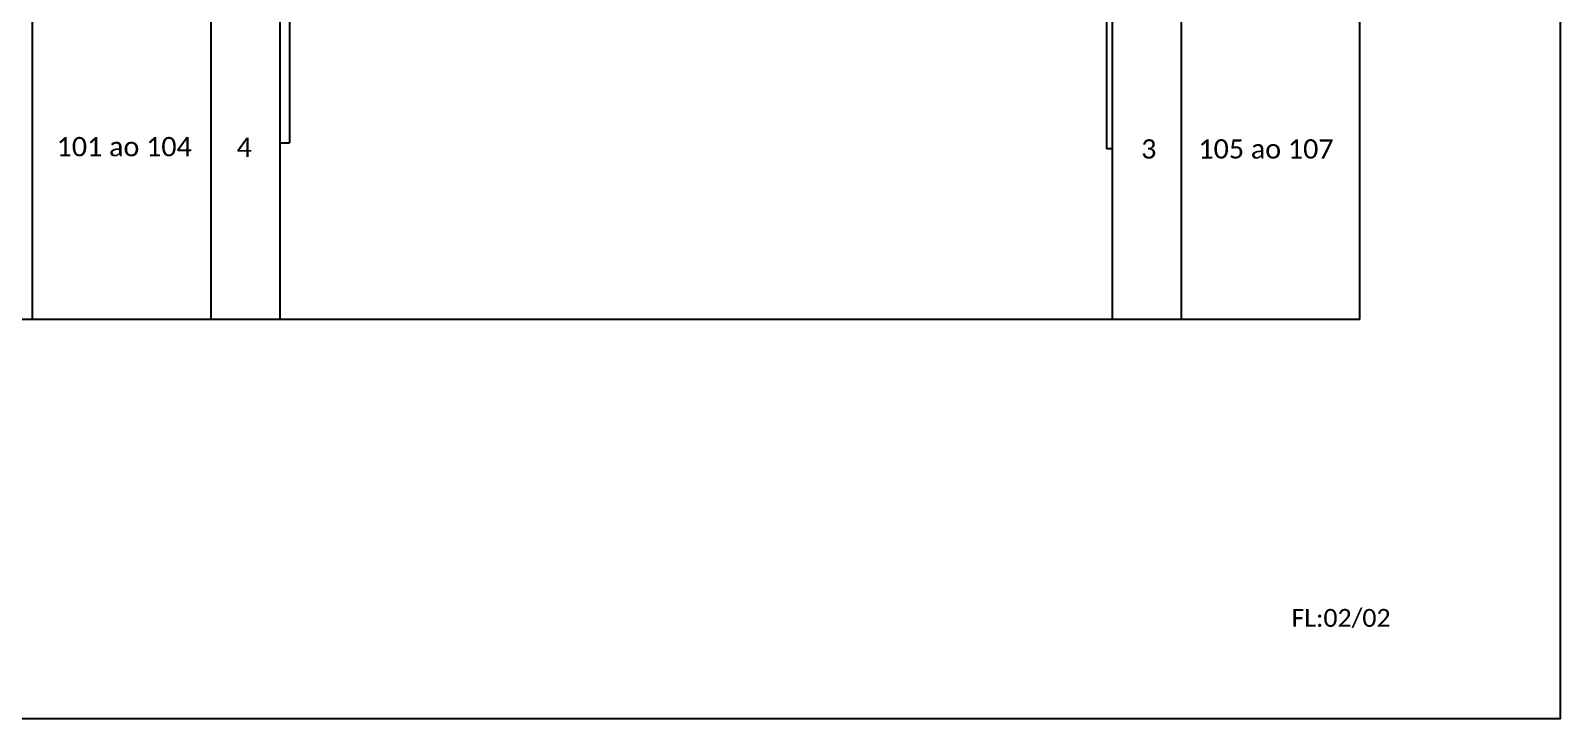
# Model space of a CAD drawing. Header units: metres. Extents: x -1286 to 542, y -500 to 95.
# Drawn here: x 284.8 to 542, y -498.5 to -383 of the extents above; entities that cross this region are included whole.
import ezdxf
from ezdxf.enums import TextEntityAlignment as Align

# ---------------------------------------------------------------- set-up
doc = ezdxf.new("R2010")
doc.units = ezdxf.units.M
doc.layers.add('20.8-Legenda', color=1, linetype='Continuous')
doc.styles.add('WMF-Calibri0', font='calibri.ttf')

msp = doc.modelspace()

# ---------------------------------------------------------------- linework, layer by layer
msp.add_lwpolyline([(-299.04, -498.54), (541.96, -498.54), (541.96, 95.46), (-299.04, 95.46)], close=True)
for points in [[(285.14, -431.54), (285.14, -177.28)], [(315.16, -431.54), (315.16, -177.28)], [(326.73, -177.28), (326.73, -431.54)], [(466.67, -431.54), (466.67, -177.28)], [(478.24, -177.28), (478.24, -431.54)], [(508.26, -431.54), (508.26, -177.28)], [(508.26, -431.54), (285.14, -431.54), (-62.38, -431.54)]]:
    msp.add_lwpolyline(points)
at = {"layer": '20.8-Legenda', "color": 3}
for p, q in [((328.33, -315.5), (328.33, -401.87)), ((465.67, -317.25), (465.67, -402.91)), ((326.73, -401.87), (328.33, -401.87)), ((466.67, -402.91), (465.67, -402.91))]:
    msp.add_line(p, q, dxfattribs=at)

# ---------------------------------------------------------------- texts
at = {"color": 7, "style": 'WMF-Calibri0'}
for s, p in [('101 ao 104', (289.2, -404.15)), ('105 ao 107', (481.11, -404.53))]:
    msp.add_text(s, height=3.24, dxfattribs=at).set_placement(p)
at = {"style": 'WMF-Calibri0'}
msp.add_text('FL:02/02', height=3, dxfattribs=at).set_placement((496.76, -483.17))
at = {"color": 7, "style": 'WMF-Calibri0', "flags": 4}
for tag, p in [('4', (320.75, -402.63)), ('3', (472.77, -402.92))]:
    msp.add_attdef(tag, text='XX', height=3.24, dxfattribs=at).set_placement(p, align=Align.MIDDLE_CENTER)

doc.saveas('drawing.dxf')
